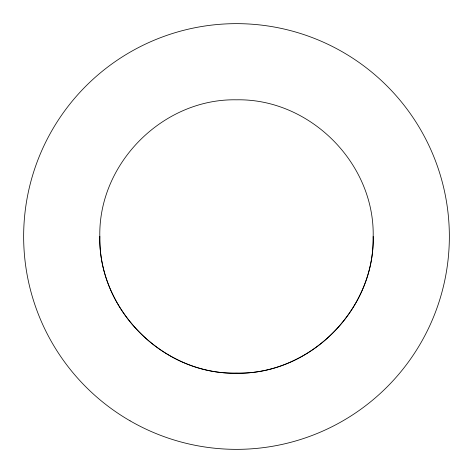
<?xml version="1.0" encoding="UTF-8"?>
<svg xmlns="http://www.w3.org/2000/svg" width="473" height="473" viewBox="0 0 473 473"><rect width="100%" height="100%" fill="white"/><g stroke="black" fill="none" stroke-linecap="round" stroke-linejoin="round"><path stroke-width="0.71" d="M99.815 236.5C98.349 163.155 163.155 98.349 236.5 99.815C309.839 98.349 374.663 163.155 373.179 236.5C374.663 309.845 309.839 374.651 236.5 373.185C163.155 374.651 98.349 309.845 99.815 236.5C98.372 309.839 163.155 374.64 236.5 373.179C309.839 374.64 374.64 309.839 373.179 236.5M130.075 420.834A212.85 212.85 0 0 0 449.35 236.5A212.85 212.85 0 0 0 130.075 52.166A212.85 212.85 0 0 0 130.075 420.834"/></g></svg>
